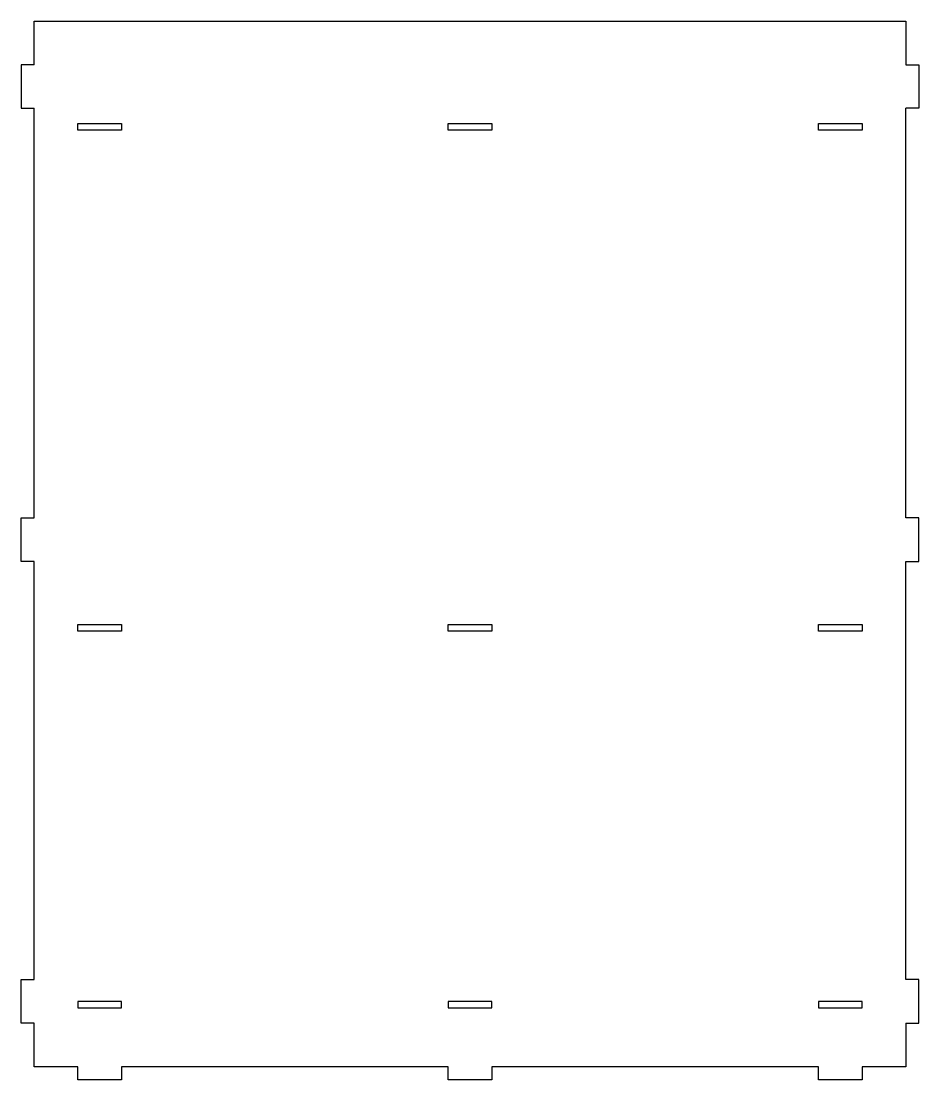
# Model space of a CAD drawing. Header units: millimetres. Extents: x -6 to 406, y -6 to 480.
import ezdxf

# ---------------------------------------------------------------- set-up
doc = ezdxf.new("R2010")
doc.units = ezdxf.units.MM

msp = doc.modelspace()

# ---------------------------------------------------------------- linework, layer by layer
for points in [[(0, 460), (0, 480), (400, 480), (400, 460)], [(0, 460), (-6, 460), (-6, 440), (0, 440)], [(400, 460), (406, 460), (406, 440), (400, 440)], [(0, 252), (0, 440)], [(400, 252), (400, 440)], [(0, 232), (-6, 232), (-6, 252), (0, 252)], [(400, 232), (406, 232), (406, 252), (400, 252)], [(0, 40), (0, 232)], [(400, 40), (400, 232)], [(0, 20), (-6, 20), (-6, 40), (0, 40)], [(400, 20), (406, 20), (406, 40), (400, 40)], [(20, 0), (0, 0), (0, 20)], [(400, 20), (400, 0), (380, 0)], [(40, 0), (40, -6), (20, -6), (20, 0)], [(190, 0), (40, 0)], [(210, 0), (210, -6), (190, -6), (190, 0)], [(360, 0), (210, 0)], [(380, 0), (380, -6), (360, -6), (360, 0)]]:
    msp.add_lwpolyline(points)
for points in [[(20, 430), (20, 433), (40, 433), (40, 430)], [(190, 430), (190, 433), (210, 433), (210, 430)], [(360, 430), (360, 433), (380, 433), (380, 430)], [(20, 200), (20, 203), (40, 203), (40, 200)], [(190, 200), (190, 203), (210, 203), (210, 200)], [(360, 200), (360, 203), (380, 203), (380, 200)], [(20, 30), (20, 27), (40, 27), (40, 30)], [(190, 30), (190, 27), (210, 27), (210, 30)], [(360, 30), (360, 27), (380, 27), (380, 30)]]:
    msp.add_lwpolyline(points, close=True)

doc.saveas('drawing.dxf')
